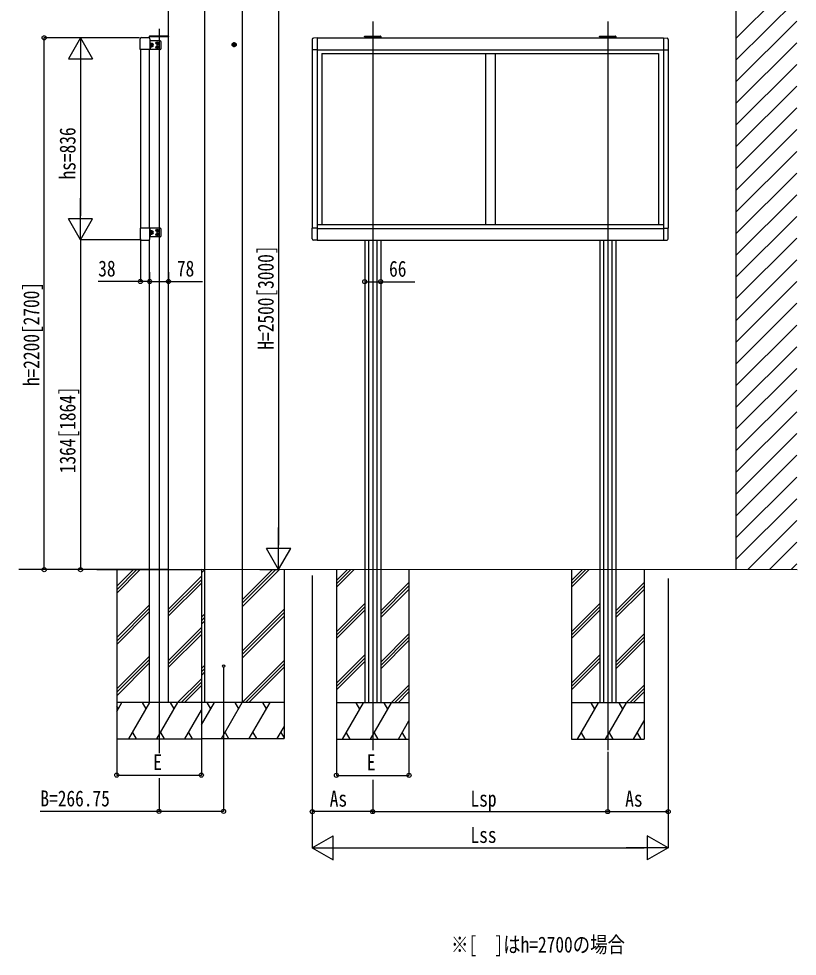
# Model space of a CAD drawing. Units: millimetres, scale not verified. Extents: x -8410 to 8410, y -5940 to 5940.
# Drawn here: x 681 to 3901, y -122 to 3756 of the extents above; entities that cross this region are included whole.
import ezdxf
from ezdxf.enums import TextEntityAlignment as Align

# ---------------------------------------------------------------- set-up
doc = ezdxf.new("R2010")
doc.units = ezdxf.units.MM
doc.header["$LTSCALE"] = 30
for name, color, linetype in [('0-2_USER1', 3, 'Continuous'), ('0-3_YKK_12', 2, 'Continuous'), ('0-4_YKK_13', 4, 'Continuous'), ('0-5_YKK_A1', 4, 'Continuous'), ('0-6_YKK_D', 6, 'Continuous')]:
    doc.layers.add(name, color=color, linetype=linetype)
doc.styles.add('ＭＳ ゴシック', font='')
doc.styles.get('ＭＳ ゴシック').set_extended_font_data('MS Gothic')

msp = doc.modelspace()

# ---------------------------------------------------------------- linework, layer by layer
at = {"layer": '0-3_YKK_12'}
for p, q in [((2145.2, 3745.49), (2145.2, 731.37)), ((3117.2, 3745.49), (3117.2, 731.37)), ((1261.7, 3715.21), (1261.7, 717.87))]:
    msp.add_line(p, q, dxfattribs=at)
at = {"layer": '0-4_YKK_13'}
for p, q in [((1223.29, 3685.16), (1223.79, 3685.16)), ((1223.79, 3685.16), (1299.61, 3685.16)), ((1299.61, 3685.16), (1300.11, 3685.16)), ((1301.11, 3684.22), (1301.2, 3682.66)), ((2112.79, 3684.27), (2113.29, 3684.27)), ((2113.29, 3684.27), (2177.11, 3684.27)), ((2177.11, 3684.27), (2177.61, 3684.27)), ((3084.79, 3684.27), (3085.29, 3684.27)), ((3085.29, 3684.27), (3149.11, 3684.27)), ((3149.11, 3684.27), (3149.61, 3684.27)), ((1183.7, 3629.16), (1183.7, 3672.86)), ((1189.2, 3678.36), (1218.2, 3678.36)), ((1223.7, 3682.66), (1299.7, 3682.66)), ((1223.7, 3672.86), (1223.7, 3629.16)), ((1225.2, 3647.16), (1225.2, 3664.66)), ((1226.8, 3655.06), (1225.2, 3655.06)), ((1225.2, 3647.16), (1225.2, 3629.66)), ((1225.2, 3647.16), (1232.2, 3647.16)), ((1226.8, 3639.66), (1226.8, 3655.06)), ((1226.8, 3653.86), (1227.38, 3654.86)), ((1227.38, 3654.86), (1232.72, 3654.86)), ((1227.38, 3651.11), (1232.72, 3651.11)), ((1233.3, 3653.86), (1232.72, 3654.86)), ((1233.3, 3640.86), (1233.3, 3653.86)), ((1250.59, 3656.56), (1251.56, 3656.57)), ((1250.59, 3655.76), (1251.56, 3655.74)), ((1251.56, 3656.57), (1252.05, 3656.8)), ((1251.56, 3655.74), (1252.05, 3655.51)), ((1252.28, 3657.3), (1252.05, 3656.8)), ((1252.28, 3655.02), (1252.05, 3655.51)), ((1252.3, 3658.27), (1252.28, 3657.3)), ((1252.3, 3654.04), (1252.28, 3655.02)), ((1253.1, 3658.27), (1253.12, 3657.3)), ((1253.1, 3654.04), (1253.12, 3655.02)), ((1253.12, 3657.3), (1253.35, 3656.8)), ((1253.12, 3655.02), (1253.35, 3655.51)), ((1253.84, 3656.57), (1253.35, 3656.8)), ((1253.84, 3655.74), (1253.35, 3655.51)), ((1254.81, 3656.56), (1253.84, 3656.57)), ((1254.81, 3655.76), (1253.84, 3655.74)), ((1270.7, 3634.66), (1270.7, 3659.66)), ((1301.2, 3682.66), (1299.7, 3682.66)), ((1894.7, 3670.98), (1894.7, 3628.07)), ((1915.2, 3677.27), (1899.91, 3676.47)), ((2113.2, 3681.77), (2177.2, 3681.77)), ((2178.7, 3681.77), (2177.2, 3681.77)), ((2178.61, 3683.34), (2178.7, 3681.77)), ((3085.2, 3681.77), (3149.2, 3681.77)), ((3150.7, 3681.77), (3149.2, 3681.77)), ((3150.61, 3683.34), (3150.7, 3681.77)), ((3347.2, 3677.27), (3362.49, 3676.47)), ((3367.7, 3670.98), (3367.7, 3628.07)), ((1223.7, 3629.16), (1183.7, 3629.16)), ((1226.8, 3639.66), (1225.2, 3639.66)), ((1226.8, 3640.86), (1227.38, 3639.85)), ((1227.38, 3643.6), (1232.72, 3643.6)), ((1227.38, 3639.85), (1232.72, 3639.85)), ((1233.3, 3640.86), (1232.72, 3639.85)), ((1250.59, 3638.56), (1251.56, 3638.57)), ((1250.59, 3637.76), (1251.56, 3637.74)), ((1251.56, 3638.57), (1252.05, 3638.8)), ((1251.56, 3637.74), (1252.05, 3637.51)), ((1252.28, 3639.3), (1252.05, 3638.8)), ((1252.28, 3637.02), (1252.05, 3637.51)), ((1252.3, 3640.27), (1252.28, 3639.3)), ((1252.3, 3636.04), (1252.28, 3637.02)), ((1253.1, 3640.27), (1253.12, 3639.3)), ((1253.1, 3636.04), (1253.12, 3637.02)), ((1253.12, 3639.3), (1253.35, 3638.8)), ((1253.12, 3637.02), (1253.35, 3637.51)), ((1253.84, 3638.57), (1253.35, 3638.8)), ((1253.84, 3637.74), (1253.35, 3637.51)), ((1254.81, 3638.56), (1253.84, 3638.57)), ((1254.81, 3637.76), (1253.84, 3637.74)), ((1915.2, 3628.07), (1894.7, 3628.07)), ((3347.2, 3628.07), (3367.7, 3628.07)), ((1183.7, 2890.16), (1183.7, 2846.46)), ((1223.7, 2890.16), (1183.7, 2890.16)), ((1223.7, 2846.46), (1223.7, 2890.16)), ((1225.2, 2872.16), (1225.2, 2889.66)), ((1226.8, 2880.06), (1225.2, 2880.06)), ((1225.2, 2872.16), (1225.2, 2854.66)), ((1225.2, 2872.16), (1232.2, 2872.16)), ((1226.8, 2864.66), (1226.8, 2880.06)), ((1226.8, 2878.86), (1227.38, 2879.86)), ((1227.38, 2879.86), (1232.72, 2879.86)), ((1227.38, 2876.11), (1232.72, 2876.11)), ((1233.3, 2878.86), (1232.72, 2879.86)), ((1233.3, 2865.86), (1233.3, 2878.86)), ((1250.59, 2881.56), (1251.56, 2881.57)), ((1250.59, 2880.76), (1251.56, 2880.74)), ((1251.56, 2881.57), (1252.05, 2881.8)), ((1251.56, 2880.74), (1252.05, 2880.51)), ((1252.28, 2882.3), (1252.05, 2881.8)), ((1252.28, 2880.02), (1252.05, 2880.51)), ((1252.3, 2883.27), (1252.28, 2882.3)), ((1252.3, 2879.04), (1252.28, 2880.02)), ((1253.1, 2883.27), (1253.12, 2882.3)), ((1253.1, 2879.04), (1253.12, 2880.02)), ((1253.12, 2882.3), (1253.35, 2881.8)), ((1253.12, 2880.02), (1253.35, 2880.51)), ((1253.84, 2881.57), (1253.35, 2881.8)), ((1253.84, 2880.74), (1253.35, 2880.51)), ((1254.81, 2881.56), (1253.84, 2881.57)), ((1254.81, 2880.76), (1253.84, 2880.74)), ((1270.7, 2859.66), (1270.7, 2884.66)), ((1915.2, 2889.47), (1894.7, 2889.47)), ((1894.7, 2846.56), (1894.7, 2889.47)), ((3347.2, 2889.47), (3367.7, 2889.47)), ((3367.7, 2846.56), (3367.7, 2889.47)), ((1189.2, 2840.96), (1218.2, 2840.96)), ((1226.8, 2864.66), (1225.2, 2864.66)), ((1226.8, 2865.86), (1227.38, 2864.85)), ((1227.38, 2868.6), (1232.72, 2868.6)), ((1227.38, 2864.85), (1232.72, 2864.85)), ((1233.3, 2865.86), (1232.72, 2864.85)), ((1250.59, 2863.56), (1251.56, 2863.57)), ((1250.59, 2862.76), (1251.56, 2862.74)), ((1251.56, 2863.57), (1252.05, 2863.8)), ((1251.56, 2862.74), (1252.05, 2862.51)), ((1252.28, 2864.3), (1252.05, 2863.8)), ((1252.28, 2862.02), (1252.05, 2862.51)), ((1252.3, 2865.27), (1252.28, 2864.3)), ((1252.3, 2861.04), (1252.28, 2862.02)), ((1253.1, 2865.27), (1253.12, 2864.3)), ((1253.1, 2861.04), (1253.12, 2862.02)), ((1253.12, 2864.3), (1253.35, 2863.8)), ((1253.12, 2862.02), (1253.35, 2862.51)), ((1253.84, 2863.57), (1253.35, 2863.8)), ((1253.84, 2862.74), (1253.35, 2862.51)), ((1254.81, 2863.56), (1253.84, 2863.57)), ((1254.81, 2862.76), (1253.84, 2862.74)), ((1915.2, 2840.27), (1899.91, 2841.07)), ((3347.2, 2840.27), (3362.49, 2841.07))]:
    msp.add_line(p, q, dxfattribs=at)
for points in [[(1223.7, 3682.66), (1222.2, 3682.66), (1222.3, 3684.22)], [(1265.7, 3664.66), (1249.19, 3664.66), (1223.7, 3664.66)], [(2113.2, 3681.77), (2111.7, 3681.77), (2111.8, 3683.34)], [(3085.2, 3681.77), (3083.7, 3681.77), (3083.8, 3683.34)], [(1265.7, 3629.66), (1248.7, 3629.66), (1223.7, 3629.66)], [(1265.7, 2889.66), (1248.7, 2889.66), (1223.7, 2889.66)], [(1265.7, 2854.66), (1248.7, 2854.66), (1223.7, 2854.66)]]:
    msp.add_lwpolyline(points, dxfattribs=at)
for centre, radius in [((1252.7, 3656.16), 4.7), ((1257.7, 3647.16), 4.5), ((1252.7, 3638.16), 4.7), ((1252.7, 2881.16), 4.7), ((1257.7, 2872.16), 4.5), ((1252.7, 2863.16), 4.7), ((1528.45, 1078.54), 5)]:
    msp.add_circle(centre, radius, dxfattribs=at)
for centre, radius, start, end in [((1223.29, 3684.16), 1, 90, 176.5), ((1300.11, 3684.16), 1, 3.5, 90), ((2112.79, 3683.27), 1, 90, 176.5), ((2177.61, 3683.27), 1, 3.5, 90), ((3084.79, 3683.27), 1, 90, 176.5), ((3149.61, 3683.27), 1, 3.5, 90), ((1189.2, 3672.86), 5.5, 90, 180), ((1218.2, 3672.86), 5.5, 0, 90), ((1230.12, 3652.99), 3.32, 145.61575, 214.38425), ((1239.22, 3647.36), 12.42, 162.41205, 197.58795), ((1229.98, 3652.99), 3.32, 325.61575, 34.38425), ((1220.88, 3647.36), 12.42, 342.41205, 17.58795), ((1233.8, 3653.84), 0.5, 180, 265.58827), ((1233.3, 3647.36), 6, 274.41173, 85.58827), ((1252.7, 3656.16), 2.15, 169.28802, 190.71198), ((1252.7, 3656.16), 2.15, 79.28802, 100.71198), ((1252.7, 3656.16), 2.15, 259.28802, 280.71198), ((1252.7, 3656.16), 2.15, 349.28802, 10.71198), ((1265.7, 3659.66), 5, 0, 90), ((1900.2, 3670.98), 5.5, 93, 180), ((3362.2, 3670.98), 5.5, 0, 87), ((1230.12, 3641.73), 3.32, 145.61575, 214.38425), ((1229.98, 3641.73), 3.32, 325.61575, 34.38425), ((1233.8, 3640.88), 0.5, 94.41173, 180), ((1252.7, 3638.16), 2.15, 169.28802, 190.71198), ((1252.7, 3638.16), 2.15, 79.28802, 100.71198), ((1252.7, 3638.16), 2.15, 259.28802, 280.71198), ((1252.7, 3638.16), 2.15, 349.28802, 10.71198), ((1265.7, 3634.66), 5, 270, 0), ((1230.12, 2877.99), 3.32, 145.61575, 214.38425), ((1239.22, 2872.36), 12.42, 162.41205, 197.58795), ((1229.98, 2877.99), 3.32, 325.61575, 34.38425), ((1220.88, 2872.36), 12.42, 342.41205, 17.58795), ((1233.8, 2878.84), 0.5, 180, 265.58827), ((1233.3, 2872.36), 6, 274.41173, 85.58827), ((1252.7, 2881.16), 2.15, 169.28802, 190.71198), ((1252.7, 2881.16), 2.15, 79.28802, 100.71198), ((1252.7, 2881.16), 2.15, 259.28802, 280.71198), ((1252.7, 2881.16), 2.15, 349.28802, 10.71198), ((1265.7, 2884.66), 5, 0, 90), ((1189.2, 2846.46), 5.5, 180, 270), ((1218.2, 2846.46), 5.5, 270, 0), ((1230.12, 2866.73), 3.32, 145.61575, 214.38425), ((1229.98, 2866.73), 3.32, 325.61575, 34.38425), ((1233.8, 2865.88), 0.5, 94.41173, 180), ((1252.7, 2863.16), 2.15, 169.28802, 190.71198), ((1252.7, 2863.16), 2.15, 79.28802, 100.71198), ((1252.7, 2863.16), 2.15, 259.28802, 280.71198), ((1252.7, 2863.16), 2.15, 349.28802, 10.71198), ((1265.7, 2859.66), 5, 270, 0), ((1900.2, 2846.56), 5.5, 180, 267), ((3362.2, 2846.56), 5.5, 273, 0)]:
    msp.add_arc(centre, radius, start, end, dxfattribs=at)
at = {"layer": '0-5_YKK_A1'}
for p, q in [((3648.59, 1478.54), (3648.59, 4623.05)), ((1450.7, 928.54), (1450.7, 4093.3)), ((1606.2, 928.54), (1606.2, 4107.54)), ((3648.59, 3676.3), (3898.59, 3926.3)), ((3648.59, 3586.5), (3898.59, 3836.5)), ((3648.59, 3496.7), (3898.59, 3746.7)), ((1222.7, 3676.02), (1222.7, 3682.66)), ((1222.7, 3682.66), (1300.7, 3682.66)), ((1300.7, 927.66), (1300.7, 3682.66)), ((1582.19, 3648.99), (1562.19, 3648.99)), ((1572.19, 3656.49), (1565.69, 3652.74)), ((1565.69, 3652.74), (1565.69, 3645.23)), ((1572.19, 3638.99), (1572.19, 3658.99)), ((1578.69, 3652.74), (1572.19, 3656.49)), ((1915.2, 3677.27), (1915.2, 2840.27)), ((3347.2, 3676.77), (1915.2, 3676.77)), ((2112.2, 3681.7), (2112.2, 3676.7)), ((2127.7, 3681.77), (2127.7, 3676.77)), ((2162.7, 3681.77), (2162.7, 3676.77)), ((2178.2, 3681.7), (2178.2, 3676.7)), ((3084.2, 3681.77), (3084.2, 3676.77)), ((3099.7, 3681.77), (3099.7, 3676.77)), ((3134.7, 3681.77), (3134.7, 3676.77)), ((3150.2, 3681.77), (3150.2, 3676.77)), ((3347.2, 3677.47), (3347.2, 2840.27)), ((3648.59, 3406.9), (3898.59, 3656.9)), ((1184.7, 3629.16), (1184.7, 2890.16)), ((1222.7, 2890.16), (1222.7, 3629.16)), ((1222.7, 2890.16), (1222.7, 3629.16)), ((1565.69, 3645.23), (1572.19, 3641.48)), ((1895.2, 3628.07), (1895.2, 2889.47)), ((1915.2, 3628.27), (3347.2, 3628.27)), ((1935.2, 3612.27), (1935.2, 2905.27)), ((1935.2, 3612.27), (3327.2, 3612.27)), ((2611.2, 3612.51), (2611.2, 2905.27)), ((2651.2, 3609.01), (2651.2, 2905.27)), ((3327.2, 3612.27), (3327.2, 2905.27)), ((3327.2, 3612.27), (3327.2, 2905.27)), ((3367.2, 3628.07), (3367.2, 2889.47)), ((3648.59, 3317.09), (3898.59, 3567.09)), ((3648.59, 3227.29), (3898.59, 3477.29)), ((3648.59, 3137.49), (3898.59, 3387.49)), ((3648.59, 3047.69), (3898.59, 3297.69)), ((3648.59, 2957.88), (3898.59, 3207.88)), ((3648.59, 2868.08), (3898.59, 3118.08)), ((3648.59, 2778.28), (3898.59, 3028.28)), ((3648.59, 2688.48), (3898.59, 2938.48)), ((1915.2, 2905.27), (3347.2, 2905.27)), ((1915.2, 2889.27), (3347.2, 2889.27)), ((3347.2, 2905.27), (3347.2, 2889.27)), ((1222.7, 927.66), (1222.7, 2843.29)), ((1915.2, 2840.77), (3347.2, 2840.77)), ((2112.2, 2840.77), (2112.2, 926.77)), ((2127.7, 2840.77), (2127.7, 926.77)), ((2162.7, 2840.77), (2162.7, 926.77)), ((2178.2, 2840.77), (2178.2, 926.77)), ((3084.2, 2840.77), (3084.2, 926.77)), ((3099.7, 2840.77), (3099.7, 926.77)), ((3134.7, 2840.77), (3134.7, 926.77)), ((3150.2, 2840.77), (3150.2, 926.77)), ((3648.59, 2598.67), (3898.59, 2848.67)), ((3648.59, 2508.87), (3898.59, 2758.87)), ((3648.59, 2419.07), (3898.59, 2669.07)), ((3648.59, 2329.27), (3898.59, 2579.27)), ((3648.59, 2239.46), (3898.59, 2489.46)), ((3648.59, 2149.66), (3898.59, 2399.66)), ((3648.59, 2059.86), (3898.59, 2309.86)), ((3648.59, 1970.06), (3898.59, 2220.06)), ((3648.59, 1880.25), (3898.59, 2130.25)), ((3648.59, 1790.45), (3898.59, 2040.45)), ((3648.59, 1700.65), (3898.59, 1950.65)), ((3648.59, 1610.85), (3898.59, 1860.85)), ((3648.59, 1521.04), (3898.59, 1771.04)), ((3695.88, 1478.54), (3898.59, 1681.24)), ((3785.69, 1478.54), (3898.59, 1591.44)), ((1300.7, 1478.2), (681.45, 1478.54)), ((1003.71, 1477.66), (1436.7, 1477.66)), ((1086.7, 1477.66), (1086.7, 777.66)), ((1086.7, 1408.68), (1155.68, 1477.66)), ((1086.7, 1394.54), (1169.82, 1477.66)), ((1086.7, 1380.39), (1183.96, 1477.66)), ((1436.16, 1478.13), (1436.57, 1478.54)), ((3900.9, 1476.77), (1436.16, 1478.13)), ((1436.7, 1464.53), (1450.71, 1478.54)), ((1436.7, 1477.66), (1436.7, 777.66)), ((1606.2, 1325.66), (1759.08, 1478.54)), ((1606.2, 1339.8), (1744.94, 1478.54)), ((1606.2, 1353.94), (1730.8, 1478.54)), ((1778.45, 1478.54), (1778.45, 778.54)), ((1995.2, 1476.77), (1995.2, 776.78)), ((1995.2, 1432.8), (2039.18, 1476.77)), ((1995.2, 1418.65), (2053.32, 1476.77)), ((1995.2, 1404.51), (2067.46, 1476.77)), ((2295.2, 1476.77), (2295.2, 776.78)), ((2967.2, 1476.77), (2967.2, 776.78)), ((2967.2, 1432.8), (3011.18, 1476.77)), ((2967.2, 1418.65), (3025.32, 1476.77)), ((2967.2, 1404.51), (3039.46, 1476.77)), ((3267.2, 1476.77), (3267.2, 776.78)), ((3875.49, 1478.54), (3898.59, 1501.63)), ((1300.7, 1314.31), (1436.7, 1450.31)), ((1300.7, 1300.17), (1436.7, 1436.17)), ((1300.7, 1286.03), (1436.7, 1422.03)), ((2178.2, 1307.43), (2295.2, 1424.43)), ((2178.2, 1293.29), (2295.2, 1410.29)), ((2178.2, 1279.14), (2295.2, 1396.14)), ((3150.2, 1307.43), (3267.2, 1424.43)), ((3150.2, 1293.29), (3267.2, 1410.29)), ((3150.2, 1279.14), (3267.2, 1396.14)), ((1086.7, 1196.55), (1222.7, 1332.55)), ((1995.2, 1220.66), (2112.2, 1337.66)), ((1995.2, 1206.52), (2112.2, 1323.52)), ((2967.2, 1220.66), (3084.2, 1337.66)), ((2967.2, 1206.52), (3084.2, 1323.52)), ((1086.7, 1182.4), (1222.7, 1318.4)), ((1086.7, 1168.26), (1222.7, 1304.26)), ((1436.7, 1280.68), (1450.7, 1294.68)), ((1436.7, 1266.54), (1450.7, 1280.54)), ((1606.2, 1141.81), (1778.45, 1314.06)), ((1606.2, 1127.67), (1778.45, 1299.92)), ((1606.2, 1113.53), (1778.45, 1285.78)), ((1995.2, 1192.38), (2112.2, 1309.38)), ((2967.2, 1192.38), (3084.2, 1309.38)), ((1436.7, 1252.39), (1450.7, 1266.39)), ((1300.7, 1102.18), (1436.7, 1238.18)), ((1300.7, 1088.04), (1436.7, 1224.04)), ((1300.7, 1073.9), (1436.7, 1209.9)), ((2178.2, 1095.3), (2295.2, 1212.3)), ((3150.2, 1095.3), (3267.2, 1212.3)), ((2178.2, 1081.16), (2295.2, 1198.16)), ((2178.2, 1067.01), (2295.2, 1184.01)), ((3150.2, 1081.16), (3267.2, 1198.16)), ((3150.2, 1067.01), (3267.2, 1184.01)), ((1995.2, 1008.53), (2112.2, 1125.53)), ((2967.2, 1008.53), (3084.2, 1125.53)), ((1086.7, 984.42), (1222.7, 1120.41)), ((1086.7, 970.27), (1222.7, 1106.27)), ((1086.7, 956.13), (1222.7, 1092.13)), ((1606.2, 929.68), (1778.45, 1101.93)), ((1619.2, 928.54), (1778.45, 1087.79)), ((1995.2, 994.39), (2112.2, 1111.39)), ((1995.2, 980.25), (2112.2, 1097.25)), ((2967.2, 994.39), (3084.2, 1111.39)), ((2967.2, 980.25), (3084.2, 1097.25)), ((1436.7, 1068.55), (1450.7, 1082.55)), ((1436.7, 1054.41), (1450.7, 1068.41)), ((1436.7, 1040.26), (1450.7, 1054.26)), ((1633.34, 928.54), (1778.45, 1073.64)), ((1338.31, 927.66), (1436.7, 1026.05)), ((1352.45, 927.66), (1436.7, 1011.91)), ((1366.59, 927.66), (1436.7, 997.76)), ((2221.81, 926.77), (2295.2, 1000.17)), ((2235.95, 926.77), (2295.2, 986.02)), ((2250.09, 926.77), (2295.2, 971.88)), ((3193.81, 926.77), (3267.2, 1000.17)), ((3207.95, 926.77), (3267.2, 986.02)), ((3222.09, 926.77), (3267.2, 971.88)), ((1296.69, 928.54), (1300.7, 932.55)), ((1436.7, 927.66), (1086.7, 927.66)), ((1086.7, 890.21), (1108.32, 927.66)), ((1093.32, 901.68), (1086.7, 913.14)), ((1137.19, 777.66), (1223.79, 927.66)), ((1208.79, 901.68), (1193.79, 927.66)), ((1252.66, 777.66), (1339.26, 927.66)), ((1324.26, 901.68), (1309.26, 927.66)), ((1368.13, 777.66), (1436.7, 896.43)), ((1778.45, 928.54), (1436.7, 928.54)), ((1436.7, 835.29), (1490.54, 928.54)), ((1475.54, 902.56), (1460.54, 928.54)), ((1519.41, 778.54), (1606.01, 928.54)), ((1591.01, 902.56), (1576.01, 928.54)), ((1634.88, 778.54), (1721.48, 928.54)), ((1706.48, 902.56), (1691.48, 928.54)), ((2295.2, 926.77), (1995.2, 926.77)), ((2020.69, 776.78), (2107.29, 926.77)), ((2092.29, 900.79), (2077.29, 926.78)), ((2136.16, 776.78), (2222.76, 926.77)), ((2207.76, 900.79), (2192.76, 926.78)), ((3267.2, 926.77), (2967.2, 926.77)), ((2992.69, 776.78), (3079.29, 926.77)), ((3064.29, 900.79), (3049.29, 926.78)), ((3108.16, 776.78), (3194.76, 926.77)), ((3179.76, 900.79), (3164.76, 926.78)), ((1750.35, 778.54), (1778.45, 827.22)), ((2251.63, 776.78), (2295.2, 852.25)), ((3223.63, 776.78), (3267.2, 852.25)), ((1086.7, 777.66), (1436.7, 777.66)), ((1152.19, 803.64), (1167.19, 777.66)), ((1267.66, 803.64), (1282.66, 777.66)), ((1383.13, 803.64), (1398.13, 777.66)), ((1436.7, 778.54), (1778.45, 778.54)), ((1534.41, 804.52), (1549.41, 778.54)), ((1649.88, 804.52), (1664.88, 778.54)), ((1765.35, 804.52), (1778.45, 781.82)), ((1995.2, 776.78), (2295.2, 776.78)), ((2035.69, 802.76), (2050.69, 776.78)), ((2151.16, 802.76), (2166.16, 776.78)), ((2266.63, 802.75), (2281.63, 776.78)), ((2967.2, 776.78), (3267.2, 776.78)), ((3007.69, 802.76), (3022.69, 776.78)), ((3123.16, 802.76), (3138.16, 776.78)), ((3238.63, 802.75), (3253.63, 776.78))]:
    msp.add_line(p, q, dxfattribs=at)
msp.add_lwpolyline([(1572.19, 3641.48), (1578.69, 3645.23), (1578.69, 3652.74)], dxfattribs=at)
for radius in [8.5, 7.7, 6.5]:
    msp.add_circle((1572.19, 3648.99), radius, dxfattribs=at)
at = {"layer": '0-6_YKK_D'}
for p, q in [((1756.2, 3878.49), (1756.2, 1578.54)), ((1300.7, 3683.66), (1300.7, 3787.15)), ((1180.45, 3677.66), (785.7, 3677.66)), ((786.7, 1477.66), (786.7, 3677.66)), ((936.7, 3677.66), (886.7, 3591.05)), ((1139.76, 3677.66), (935.7, 3677.66)), ((936.7, 3677.66), (986.7, 3591.05)), ((936.7, 3677.66), (936.7, 3504.45)), ((886.7, 3591.05), (986.7, 3591.05)), ((936.7, 3577.66), (936.7, 2941.66)), ((936.7, 2841.66), (936.7, 3014.86)), ((936.7, 2841.66), (886.7, 2928.26)), ((986.7, 2928.26), (886.7, 2928.26)), ((936.7, 2841.66), (986.7, 2928.26)), ((1183.35, 2841.66), (935.7, 2841.66)), ((1183.35, 2841.66), (935.7, 2841.66)), ((936.7, 2841.66), (936.7, 1477.66)), ((1184.7, 2845.66), (1184.7, 2668.68)), ((1222.7, 2708.63), (1222.7, 2668.68)), ((1222.7, 2708.63), (1222.7, 2668.68)), ((1300.7, 2708.63), (1300.7, 2668.68)), ((2112.2, 2707.75), (2112.2, 2667.8)), ((2178.2, 2707.75), (2178.2, 2667.8)), ((1756.2, 1478.54), (1756.2, 1651.74)), ((1756.2, 1478.54), (1706.2, 1565.14)), ((1806.2, 1565.14), (1706.2, 1565.14)), ((1756.2, 1478.54), (1806.2, 1565.14)), ((979.11, 1477.66), (785.7, 1477.66)), ((1048.78, 1477.66), (935.7, 1477.66)), ((1677.86, 1478.54), (1757.2, 1478.54)), ((1895.2, 1453.69), (1895.2, 475.78)), ((3367.2, 1440.37), (3367.2, 475.78)), ((1528.45, 1077.54), (1528.45, 476.66)), ((1086.7, 776.66), (1086.7, 626.66)), ((1436.7, 776.66), (1436.7, 626.66)), ((1995.2, 775.78), (1995.2, 625.78)), ((2295.2, 775.78), (2295.2, 625.78)), ((3117.2, 723.41), (3117.2, 475.78)), ((3117.2, 722.41), (3117.2, 475.78)), ((1086.7, 627.66), (1436.7, 627.66)), ((1995.2, 626.78), (2295.2, 626.78)), ((1261.7, 615.77), (1261.7, 476.66)), ((2145.2, 608.37), (2145.2, 475.78)), ((1895.2, 567.44), (1895.2, 325.78)), ((3367.2, 567.44), (3367.2, 325.78)), ((2145.2, 476.78), (1895.2, 476.78)), ((2145.2, 468.07), (2145.2, 477.78)), ((2145.2, 476.78), (3117.2, 476.78)), ((3117.2, 476.78), (3367.2, 476.78)), ((1895.2, 326.78), (1981.8, 376.78)), ((1981.8, 276.78), (1981.8, 376.78)), ((3367.2, 326.78), (3280.6, 376.78)), ((3280.6, 376.78), (3280.6, 276.78)), ((1895.2, 326.78), (1981.8, 276.78)), ((1895.2, 326.78), (2068.41, 326.78)), ((1995.2, 326.78), (3267.2, 326.78)), ((3367.2, 326.78), (3194, 326.78)), ((3367.2, 326.78), (3280.6, 276.78))]:
    msp.add_line(p, q, dxfattribs=at)
for points in [[(1222.7, 2669.68), (1184.7, 2669.68), (1009.23, 2669.68)], [(1222.7, 2669.68), (1300.7, 2669.68), (1441.9, 2669.68)], [(2112.2, 2668.8), (2178.2, 2668.8), (2319.4, 2668.8)], [(1528.45, 477.66), (1261.7, 477.66), (770.1, 477.66)]]:
    msp.add_lwpolyline(points, dxfattribs=at)
for centre in [(786.7, 3677.66), (1184.7, 2669.68), (1222.7, 2669.68), (1222.7, 2669.68), (1300.7, 2669.68), (2112.2, 2668.8), (2178.2, 2668.8), (786.7, 1477.66), (936.7, 1477.66), (1086.7, 627.66), (1436.7, 627.66), (1995.2, 626.78), (2295.2, 626.78), (1261.7, 477.66), (1528.45, 477.66), (1895.2, 476.78), (2145.2, 476.78), (2145.2, 476.78), (3117.2, 476.78), (3117.2, 476.78), (3367.2, 476.78)]:
    msp.add_circle(centre, 8.5, dxfattribs=at)

# ---------------------------------------------------------------- texts
at = {"layer": '0-2_USER1', "style": 'ＭＳ ゴシック', "width": 0.8}
msp.add_text('※[\u3000]はh=2700の場合', height=65.98, dxfattribs=at).set_placement((2469.13, -126), align=Align.BOTTOM_LEFT)
at = {"layer": '0-6_YKK_D', "style": 'ＭＳ ゴシック', "width": 0.8}
for s, p in [('hs=836', (935.9, 3091.66)), ('H=2500[3000]', (1755.4, 2387.71)), ('h=2200[2700]', (785.9, 2236.86)), ('1364[1864]', (935.9, 1876.46))]:
    msp.add_text(s, height=65.98, rotation=90, dxfattribs=at).set_placement(p, align=Align.BOTTOM_LEFT)
for s, p in [('38', (1010.03, 2670.48)), ('78', (1335.5, 2670.48)), ('66', (2213, 2669.6)), ('E', (1237.7, 628.46)), ('E', (2121.2, 627.58)), ('B=266.75', (770.9, 478.46)), ('As', (1967.4, 477.58)), ('Lsp', (2549.6, 477.58)), ('As', (3189.4, 477.58)), ('Lss', (2549.6, 327.58))]:
    msp.add_text(s, height=65.98, dxfattribs=at).set_placement(p, align=Align.BOTTOM_LEFT)

doc.saveas('drawing.dxf')
